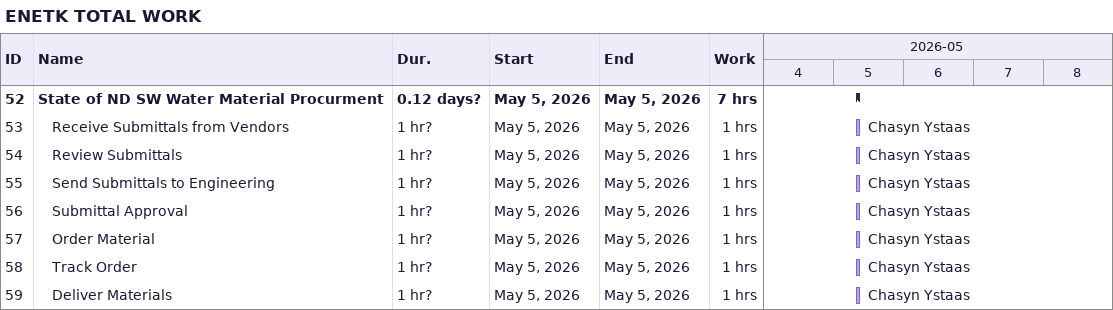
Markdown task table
ENETK TOTAL WORK

| ID | Level | Task | Duration | Start | Finish | Resources | Work (h) |
|---|---|---|---|---|---|---|---|
| 52 | 1 | **State of ND SW Water Material Procurment** | 0.12d? | 2026-05-05 | 2026-05-05 |  | 7 |
| 53 | 2 | Receive Submittals from Vendors | 1h? | 2026-05-05 | 2026-05-05 | Chasyn Ystaas | 1 |
| 54 | 2 | Review Submittals | 1h? | 2026-05-05 | 2026-05-05 | Chasyn Ystaas | 1 |
| 55 | 2 | Send Submittals to Engineering | 1h? | 2026-05-05 | 2026-05-05 | Chasyn Ystaas | 1 |
| 56 | 2 | Submittal Approval | 1h? | 2026-05-05 | 2026-05-05 | Chasyn Ystaas | 1 |
| 57 | 2 | Order Material | 1h? | 2026-05-05 | 2026-05-05 | Chasyn Ystaas | 1 |
| 58 | 2 | Track Order | 1h? | 2026-05-05 | 2026-05-05 | Chasyn Ystaas | 1 |
| 59 | 2 | Deliver Materials | 1h? | 2026-05-05 | 2026-05-05 | Chasyn Ystaas | 1 |
